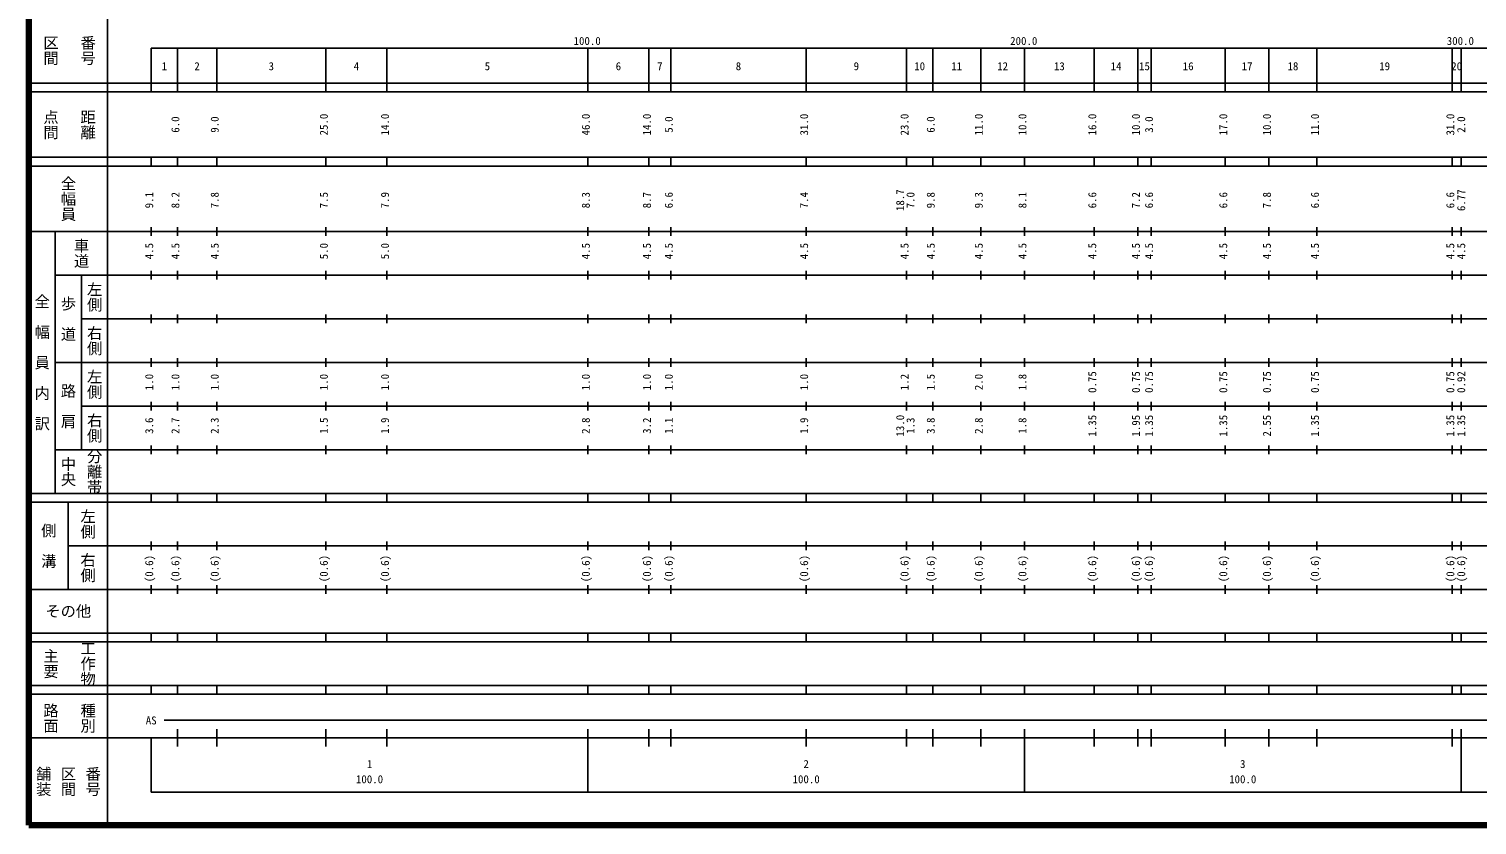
# Model space of a CAD drawing. Units: millimetres on the paper, enlarged 1000 times. Extents: x 40000 to 680000, y 20000 to 380000.
# Drawn here: x 40000 to 371664, y 20000 to 202409 of the extents above; entities that cross this region are included whole.
import ezdxf
from ezdxf.enums import TextEntityAlignment as Align

# ---------------------------------------------------------------- set-up
doc = ezdxf.new("R2010")
doc.units = ezdxf.units.MM
doc.header["$LTSCALE"] = 1000
doc.layers.add('M-TTL', color=2, linetype='Continuous', lineweight=140)
doc.layers.add('M-TTL-BAND', color=7, linetype='Continuous', lineweight=25)
doc.styles.add('@ＭＳ ゴシック', font='')
doc.styles.add('ＭＳ ゴシック', font='')
doc.styles.get('@ＭＳ ゴシック').set_extended_font_data('@MS Gothic')
doc.styles.get('ＭＳ ゴシック').set_extended_font_data('MS Gothic')

msp = doc.modelspace()

# ---------------------------------------------------------------- linework, layer by layer
at = {"layer": 'M-TTL'}
for p, q in [((40000, 380000), (40000, 20000)), ((40000, 20000), (680000, 20000))]:
    msp.add_line(p, q, dxfattribs=at)
at = {"layer": 'M-TTL-BAND'}
for p, q in [((58000, 370000), (58000, 20000)), ((68000, 198000), (579000, 198000)), ((68000, 198000), (68000, 188000)), ((74000, 188000), (74000, 198000)), ((83000, 188000), (83000, 198000)), ((108000, 188000), (108000, 198000)), ((122000, 188000), (122000, 198000)), ((168000, 188000), (168000, 198000)), ((182000, 188000), (182000, 198000)), ((187000, 188000), (187000, 198000)), ((218000, 188000), (218000, 198000)), ((241000, 188000), (241000, 198000)), ((247000, 188000), (247000, 198000)), ((258000, 188000), (258000, 198000)), ((268000, 188000), (268000, 198000)), ((284000, 188000), (284000, 198000)), ((294000, 188000), (294000, 198000)), ((297000, 188000), (297000, 198000)), ((314000, 188000), (314000, 198000)), ((324000, 188000), (324000, 198000)), ((335000, 188000), (335000, 198000)), ((366000, 188000), (366000, 198000)), ((368000, 188000), (368000, 198000)), ((40000, 190000), (579000, 190000)), ((40000, 188000), (579000, 188000)), ((40000, 173000), (579000, 173000)), ((68000, 171000), (68000, 173000)), ((74000, 171000), (74000, 173000)), ((83000, 171000), (83000, 173000)), ((108000, 171000), (108000, 173000)), ((122000, 171000), (122000, 173000)), ((168000, 171000), (168000, 173000)), ((182000, 171000), (182000, 173000)), ((187000, 171000), (187000, 173000)), ((218000, 171000), (218000, 173000)), ((241000, 171000), (241000, 173000)), ((247000, 171000), (247000, 173000)), ((258000, 171000), (258000, 173000)), ((268000, 171000), (268000, 173000)), ((284000, 171000), (284000, 173000)), ((294000, 171000), (294000, 173000)), ((297000, 171000), (297000, 173000)), ((314000, 171000), (314000, 173000)), ((324000, 171000), (324000, 173000)), ((335000, 171000), (335000, 173000)), ((366000, 171000), (366000, 173000)), ((368000, 171000), (368000, 173000)), ((40000, 171000), (579000, 171000)), ((40000, 156000), (579000, 156000)), ((46000, 96000), (46000, 156000)), ((68000, 155000), (68000, 157000)), ((74000, 155000), (74000, 157000)), ((83000, 155000), (83000, 157000)), ((108000, 155000), (108000, 157000)), ((122000, 155000), (122000, 157000)), ((168000, 155000), (168000, 157000)), ((182000, 155000), (182000, 157000)), ((187000, 155000), (187000, 157000)), ((218000, 155000), (218000, 157000)), ((241000, 155000), (241000, 157000)), ((247000, 155000), (247000, 157000)), ((258000, 155000), (258000, 157000)), ((268000, 155000), (268000, 157000)), ((284000, 155000), (284000, 157000)), ((294000, 155000), (294000, 157000)), ((297000, 155000), (297000, 157000)), ((314000, 155000), (314000, 157000)), ((324000, 155000), (324000, 157000)), ((335000, 155000), (335000, 157000)), ((366000, 155000), (366000, 157000)), ((368000, 155000), (368000, 157000)), ((46000, 146000), (579000, 146000)), ((52000, 146000), (52000, 106000)), ((68000, 145000), (68000, 147000)), ((74000, 145000), (74000, 147000)), ((83000, 145000), (83000, 147000)), ((108000, 145000), (108000, 147000)), ((122000, 145000), (122000, 147000)), ((168000, 145000), (168000, 147000)), ((182000, 145000), (182000, 147000)), ((187000, 145000), (187000, 147000)), ((218000, 145000), (218000, 147000)), ((241000, 145000), (241000, 147000)), ((247000, 145000), (247000, 147000)), ((258000, 145000), (258000, 147000)), ((268000, 145000), (268000, 147000)), ((284000, 145000), (284000, 147000)), ((294000, 145000), (294000, 147000)), ((297000, 145000), (297000, 147000)), ((314000, 145000), (314000, 147000)), ((324000, 145000), (324000, 147000)), ((335000, 145000), (335000, 147000)), ((366000, 145000), (366000, 147000)), ((368000, 145000), (368000, 147000)), ((52000, 136000), (579000, 136000)), ((68000, 135000), (68000, 137000)), ((74000, 135000), (74000, 137000)), ((83000, 135000), (83000, 137000)), ((108000, 135000), (108000, 137000)), ((122000, 135000), (122000, 137000)), ((168000, 135000), (168000, 137000)), ((182000, 135000), (182000, 137000)), ((187000, 135000), (187000, 137000)), ((218000, 135000), (218000, 137000)), ((241000, 135000), (241000, 137000)), ((247000, 135000), (247000, 137000)), ((258000, 135000), (258000, 137000)), ((268000, 135000), (268000, 137000)), ((284000, 135000), (284000, 137000)), ((294000, 135000), (294000, 137000)), ((297000, 135000), (297000, 137000)), ((314000, 135000), (314000, 137000)), ((324000, 135000), (324000, 137000)), ((335000, 135000), (335000, 137000)), ((366000, 135000), (366000, 137000)), ((368000, 135000), (368000, 137000)), ((68000, 125000), (68000, 127000)), ((74000, 125000), (74000, 127000)), ((83000, 125000), (83000, 127000)), ((108000, 125000), (108000, 127000)), ((122000, 125000), (122000, 127000)), ((168000, 125000), (168000, 127000)), ((182000, 125000), (182000, 127000)), ((187000, 125000), (187000, 127000)), ((218000, 125000), (218000, 127000)), ((241000, 125000), (241000, 127000)), ((247000, 125000), (247000, 127000)), ((258000, 125000), (258000, 127000)), ((268000, 125000), (268000, 127000)), ((284000, 125000), (284000, 127000)), ((294000, 125000), (294000, 127000)), ((297000, 125000), (297000, 127000)), ((314000, 125000), (314000, 127000)), ((324000, 125000), (324000, 127000)), ((335000, 125000), (335000, 127000)), ((366000, 125000), (366000, 127000)), ((368000, 125000), (368000, 127000)), ((46000, 126000), (579000, 126000)), ((68000, 115000), (68000, 117000)), ((74000, 115000), (74000, 117000)), ((83000, 115000), (83000, 117000)), ((108000, 115000), (108000, 117000)), ((122000, 115000), (122000, 117000)), ((168000, 115000), (168000, 117000)), ((182000, 115000), (182000, 117000)), ((187000, 115000), (187000, 117000)), ((218000, 115000), (218000, 117000)), ((241000, 115000), (241000, 117000)), ((247000, 115000), (247000, 117000)), ((258000, 115000), (258000, 117000)), ((268000, 115000), (268000, 117000)), ((284000, 115000), (284000, 117000)), ((294000, 115000), (294000, 117000)), ((297000, 115000), (297000, 117000)), ((314000, 115000), (314000, 117000)), ((324000, 115000), (324000, 117000)), ((335000, 115000), (335000, 117000)), ((366000, 115000), (366000, 117000)), ((368000, 115000), (368000, 117000)), ((52000, 116000), (579000, 116000)), ((68000, 105000), (68000, 107000)), ((74000, 105000), (74000, 107000)), ((83000, 105000), (83000, 107000)), ((108000, 105000), (108000, 107000)), ((122000, 105000), (122000, 107000)), ((168000, 105000), (168000, 107000)), ((182000, 105000), (182000, 107000)), ((187000, 105000), (187000, 107000)), ((218000, 105000), (218000, 107000)), ((241000, 105000), (241000, 107000)), ((247000, 105000), (247000, 107000)), ((258000, 105000), (258000, 107000)), ((268000, 105000), (268000, 107000)), ((284000, 105000), (284000, 107000)), ((294000, 105000), (294000, 107000)), ((297000, 105000), (297000, 107000)), ((314000, 105000), (314000, 107000)), ((324000, 105000), (324000, 107000)), ((335000, 105000), (335000, 107000)), ((366000, 105000), (366000, 107000)), ((368000, 105000), (368000, 107000)), ((46000, 106000), (579000, 106000)), ((40000, 96000), (579000, 96000)), ((40000, 94000), (579000, 94000)), ((49000, 94000), (49000, 74000)), ((68000, 94000), (68000, 96000)), ((74000, 94000), (74000, 96000)), ((83000, 94000), (83000, 96000)), ((108000, 94000), (108000, 96000)), ((122000, 94000), (122000, 96000)), ((168000, 94000), (168000, 96000)), ((182000, 94000), (182000, 96000)), ((187000, 94000), (187000, 96000)), ((218000, 94000), (218000, 96000)), ((241000, 94000), (241000, 96000)), ((247000, 94000), (247000, 96000)), ((258000, 94000), (258000, 96000)), ((268000, 94000), (268000, 96000)), ((284000, 94000), (284000, 96000)), ((294000, 94000), (294000, 96000)), ((297000, 94000), (297000, 96000)), ((314000, 94000), (314000, 96000)), ((324000, 94000), (324000, 96000)), ((335000, 94000), (335000, 96000)), ((366000, 94000), (366000, 96000)), ((368000, 94000), (368000, 96000)), ((49000, 84000), (579000, 84000)), ((68000, 83000), (68000, 85000)), ((74000, 83000), (74000, 85000)), ((83000, 83000), (83000, 85000)), ((108000, 83000), (108000, 85000)), ((122000, 83000), (122000, 85000)), ((168000, 83000), (168000, 85000)), ((182000, 83000), (182000, 85000)), ((187000, 83000), (187000, 85000)), ((218000, 83000), (218000, 85000)), ((241000, 83000), (241000, 85000)), ((247000, 83000), (247000, 85000)), ((258000, 83000), (258000, 85000)), ((268000, 83000), (268000, 85000)), ((284000, 83000), (284000, 85000)), ((294000, 83000), (294000, 85000)), ((297000, 83000), (297000, 85000)), ((314000, 83000), (314000, 85000)), ((324000, 83000), (324000, 85000)), ((335000, 83000), (335000, 85000)), ((366000, 83000), (366000, 85000)), ((368000, 83000), (368000, 85000)), ((40000, 74000), (579000, 74000)), ((68000, 73000), (68000, 75000)), ((74000, 73000), (74000, 75000)), ((83000, 73000), (83000, 75000)), ((108000, 73000), (108000, 75000)), ((122000, 73000), (122000, 75000)), ((168000, 73000), (168000, 75000)), ((182000, 73000), (182000, 75000)), ((187000, 73000), (187000, 75000)), ((218000, 73000), (218000, 75000)), ((241000, 73000), (241000, 75000)), ((247000, 73000), (247000, 75000)), ((258000, 73000), (258000, 75000)), ((268000, 73000), (268000, 75000)), ((284000, 73000), (284000, 75000)), ((294000, 73000), (294000, 75000)), ((297000, 73000), (297000, 75000)), ((314000, 73000), (314000, 75000)), ((324000, 73000), (324000, 75000)), ((335000, 73000), (335000, 75000)), ((366000, 73000), (366000, 75000)), ((368000, 73000), (368000, 75000)), ((40000, 64000), (579000, 64000)), ((68000, 62000), (68000, 64000)), ((74000, 62000), (74000, 64000)), ((83000, 62000), (83000, 64000)), ((108000, 62000), (108000, 64000)), ((122000, 62000), (122000, 64000)), ((168000, 62000), (168000, 64000)), ((182000, 62000), (182000, 64000)), ((187000, 62000), (187000, 64000)), ((218000, 62000), (218000, 64000)), ((241000, 62000), (241000, 64000)), ((247000, 62000), (247000, 64000)), ((258000, 62000), (258000, 64000)), ((268000, 62000), (268000, 64000)), ((284000, 62000), (284000, 64000)), ((294000, 62000), (294000, 64000)), ((297000, 62000), (297000, 64000)), ((314000, 62000), (314000, 64000)), ((324000, 62000), (324000, 64000)), ((335000, 62000), (335000, 64000)), ((366000, 62000), (366000, 64000)), ((368000, 62000), (368000, 64000)), ((40000, 62000), (579000, 62000)), ((40000, 52000), (579000, 52000)), ((40000, 50000), (579000, 50000)), ((68000, 50000), (68000, 52000)), ((74000, 50000), (74000, 52000)), ((83000, 50000), (83000, 52000)), ((108000, 50000), (108000, 52000)), ((122000, 50000), (122000, 52000)), ((168000, 50000), (168000, 52000)), ((182000, 50000), (182000, 52000)), ((187000, 50000), (187000, 52000)), ((218000, 50000), (218000, 52000)), ((241000, 50000), (241000, 52000)), ((247000, 50000), (247000, 52000)), ((258000, 50000), (258000, 52000)), ((268000, 50000), (268000, 52000)), ((284000, 50000), (284000, 52000)), ((294000, 50000), (294000, 52000)), ((297000, 50000), (297000, 52000)), ((314000, 50000), (314000, 52000)), ((324000, 50000), (324000, 52000)), ((335000, 50000), (335000, 52000)), ((366000, 50000), (366000, 52000)), ((368000, 50000), (368000, 52000)), ((71000, 44000), (525000, 44000)), ((40000, 40000), (579000, 40000)), ((68000, 40000), (68000, 27500)), ((74000, 38000), (74000, 42000)), ((83000, 38000), (83000, 42000)), ((108000, 38000), (108000, 42000)), ((122000, 38000), (122000, 42000)), ((168000, 27500), (168000, 42000)), ((182000, 38000), (182000, 42000)), ((187000, 38000), (187000, 42000)), ((218000, 38000), (218000, 42000)), ((241000, 38000), (241000, 42000)), ((247000, 38000), (247000, 42000)), ((258000, 38000), (258000, 42000)), ((268000, 27500), (268000, 42000)), ((284000, 38000), (284000, 42000)), ((294000, 38000), (294000, 42000)), ((297000, 38000), (297000, 42000)), ((314000, 38000), (314000, 42000)), ((324000, 38000), (324000, 42000)), ((335000, 38000), (335000, 42000)), ((366000, 38000), (366000, 42000)), ((368000, 27500), (368000, 42000)), ((68000, 27500), (579000, 27500))]:
    msp.add_line(p, q, dxfattribs=at)

# ---------------------------------------------------------------- texts
at = {"layer": 'M-TTL-BAND', "style": '@ＭＳ ゴシック'}
for s, p in [('区間', (45000, 197500)), ('番号', (53500, 197500)), ('点間', (45000, 180500)), ('距離', (53500, 180500)), ('全幅員', (49000, 163500)), ('車道', (52000, 151000)), ('左側', (55000, 141000)), ('全\u3000幅\u3000員\u3000内\u3000訳', (43000, 126000)), ('歩\u3000道', (49000, 136000)), ('右側', (55000, 131000)), ('左側', (55000, 121000)), ('路\u3000肩', (49000, 116000)), ('右側', (55000, 111000)), ('中央', (49000, 101000)), ('分離帯', (55000, 101000)), ('左側', (53500, 89000)), ('側\u3000溝', (44500, 84000)), ('右側', (53500, 79000)), ('主要', (45000, 57000)), ('工作物', (53500, 57000)), ('路面', (45000, 44500)), ('種別', (53500, 44500)), ('舗装', (43333, 30000)), ('番号', (54667, 30000)), ('区間', (49000, 30000))]:
    msp.add_text(s, height=2566, rotation=270, dxfattribs=at).set_placement(p, align=Align.MIDDLE_CENTER)
at = {"layer": 'M-TTL-BAND', "style": 'ＭＳ ゴシック'}
for s, p in [('100.0', (167844, 198195)), ('200.0', (267844, 198195)), ('300.0', (367844, 198195)), ('1', (71000, 192405)), ('2', (78500, 192405)), ('3', (95500, 192405)), ('4', (115000, 192405)), ('5', (145000, 192405)), ('6', (175000, 192405)), ('7', (184500, 192405)), ('8', (202500, 192405)), ('9', (229500, 192405)), ('10', (244000, 192405)), ('11', (252500, 192405)), ('12', (263000, 192405)), ('13', (276000, 192405)), ('14', (289000, 192405)), ('15', (295500, 192405)), ('16', (305500, 192405)), ('17', (319000, 192405)), ('18', (329500, 192405)), ('19', (350500, 192405)), ('20', (367000, 192405)), ('AS', (68000, 42500)), ('1', (118000, 32523)), ('2', (218000, 32523)), ('3', (318000, 32523)), ('100.0', (118000, 29033)), ('100.0', (218000, 29033)), ('100.0', (318000, 29033))]:
    msp.add_text(s, height=1833, dxfattribs=at).set_placement(p, align=Align.BOTTOM_CENTER)
for s, p in [('25.0', (109000, 180500)), ('14.0', (123000, 180500)), ('46.0', (169000, 180500)), ('14.0', (183000, 180500)), ('31.0', (219000, 180500)), ('23.0', (242000, 180500)), ('11.0', (259000, 180500)), ('10.0', (269000, 180500)), ('16.0', (285000, 180500)), ('10.0', (295000, 180500)), ('17.0', (315000, 180500)), ('10.0', (325000, 180500)), ('11.0', (336000, 180500)), ('31.0', (367000, 180500)), ('6.0', (75000, 180500)), ('9.0', (84000, 180500)), ('5.0', (188000, 180500)), ('6.0', (248000, 180500)), ('3.0', (298000, 180500)), ('2.0', (369500, 180500)), ('9.1', (69000, 163174)), ('8.2', (75000, 163174)), ('7.8', (84000, 163174)), ('7.5', (109000, 163174)), ('7.9', (123000, 163174)), ('8.3', (169000, 163174)), ('8.7', (183000, 163174)), ('6.6', (188000, 163174)), ('7.4', (219000, 163174)), ('18.7', (241000, 163174)), ('7.0', (243370, 163174)), ('9.8', (248000, 163174)), ('9.3', (259000, 163174)), ('8.1', (269000, 163174)), ('6.6', (285000, 163174)), ('7.2', (295000, 163174)), ('6.6', (298000, 163174)), ('6.6', (315000, 163174)), ('7.8', (325000, 163174)), ('6.6', (336000, 163174)), ('6.6', (367000, 163174)), ('6.77', (369500, 163174)), ('4.5', (69000, 151500)), ('4.5', (75000, 151500)), ('4.5', (84000, 151500)), ('5.0', (109000, 151500)), ('5.0', (123000, 151500)), ('4.5', (169000, 151500)), ('4.5', (183000, 151500)), ('4.5', (188000, 151500)), ('4.5', (219000, 151500)), ('4.5', (242000, 151500)), ('4.5', (248000, 151500)), ('4.5', (259000, 151500)), ('4.5', (269000, 151500)), ('4.5', (285000, 151500)), ('4.5', (295000, 151500)), ('4.5', (298000, 151500)), ('4.5', (315000, 151500)), ('4.5', (325000, 151500)), ('4.5', (336000, 151500)), ('4.5', (367000, 151500)), ('4.5', (369500, 151500)), ('1.0', (69000, 121500)), ('1.0', (75000, 121500)), ('1.0', (84000, 121500)), ('1.0', (109000, 121500)), ('1.0', (123000, 121500)), ('1.0', (169000, 121500)), ('1.0', (183000, 121500)), ('1.0', (188000, 121500)), ('1.0', (219000, 121500)), ('1.2', (242000, 121500)), ('1.5', (248000, 121500)), ('2.0', (259000, 121500)), ('1.8', (269000, 121500)), ('0.75', (285000, 121500)), ('0.75', (295000, 121500)), ('0.75', (298000, 121500)), ('0.75', (315000, 121500)), ('0.75', (325000, 121500)), ('0.75', (336000, 121500)), ('0.75', (367000, 121500)), ('0.92', (369500, 121500)), ('3.6', (69000, 111500)), ('2.7', (75000, 111500)), ('2.3', (84000, 111500)), ('1.5', (109000, 111500)), ('1.9', (123000, 111500)), ('2.8', (169000, 111500)), ('3.2', (183000, 111500)), ('1.1', (188000, 111500)), ('1.9', (219000, 111500)), ('13.0', (241000, 111500)), ('1.3', (243370, 111500)), ('3.8', (248000, 111500)), ('2.8', (259000, 111500)), ('1.8', (269000, 111500)), ('1.35', (285000, 111500)), ('1.95', (295000, 111500)), ('1.35', (298000, 111500)), ('1.35', (315000, 111500)), ('2.55', (325000, 111500)), ('1.35', (336000, 111500)), ('1.35', (367000, 111500)), ('1.35', (369500, 111500)), ('(0.6)', (69000, 78764)), ('(0.6)', (75000, 78764)), ('(0.6)', (84000, 78764)), ('(0.6)', (109000, 78764)), ('(0.6)', (123000, 78764)), ('(0.6)', (169000, 78764)), ('(0.6)', (183000, 78764)), ('(0.6)', (188000, 78764)), ('(0.6)', (219000, 78764)), ('(0.6)', (242000, 78764)), ('(0.6)', (248000, 78764)), ('(0.6)', (259000, 78764)), ('(0.6)', (269000, 78764)), ('(0.6)', (285000, 78764)), ('(0.6)', (295000, 78764)), ('(0.6)', (298000, 78764)), ('(0.6)', (315000, 78764)), ('(0.6)', (325000, 78764)), ('(0.6)', (336000, 78764)), ('(0.6)', (367000, 78764)), ('(0.6)', (369500, 78764))]:
    msp.add_text(s, height=1833, rotation=90, dxfattribs=at).set_placement(p, align=Align.BOTTOM_CENTER)
msp.add_text('その他', height=2566, dxfattribs=at).set_placement((49000, 69000), align=Align.MIDDLE_CENTER)

doc.saveas('drawing.dxf')
